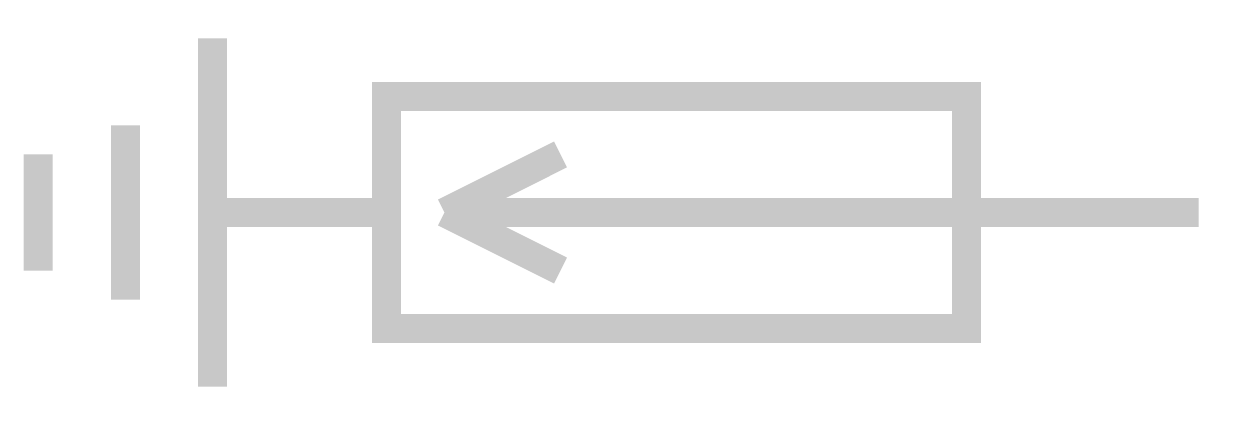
# Model space of a CAD drawing. Extents: x 2267.04 to 2268.88, y 1180.45 to 1181.03.
import ezdxf

# ---------------------------------------------------------------- set-up
doc = ezdxf.new("R2010")
doc.units = 0

msp = doc.modelspace()

# ---------------------------------------------------------------- linework, layer by layer
at = {"color": 0, "linetype": 'Continuous'}
for points in [[(2267.3336, 1181.0079, 0.0449, 0.0449, 0), (2267.3336, 1180.4686, 0.0449, 0.0449, 0)], [(2268.5021, 1180.918, 0.0449, 0.0449, 0), (2268.5021, 1180.5585, 0.0449, 0.0449, 0), (2267.6032, 1180.5585, 0.0449, 0.0449, 0), (2267.6032, 1180.918, 0.0449, 0.0449, 0), (2268.5021, 1180.918, 0.0449, 0.0449, 0), (2268.5021, 1180.5585, 0.0449, 0.0449, 0)], [(2267.1988, 1180.8731, 0.0449, 0.0449, 0), (2267.1988, 1180.6034, 0.0449, 0.0449, 0)], [(2267.0639, 1180.8281, 0.0449, 0.0449, 0), (2267.0639, 1180.6484, 0.0449, 0.0449, 0)], [(2267.6931, 1180.7382, 0.0449, 0.0449, 0), (2267.8729, 1180.8281, 0.0449, 0.0449, 0)], [(2267.6032, 1180.7382, 0.0449, 0.0449, 0), (2267.3336, 1180.7382, 0.0449, 0.0449, 0)], [(2268.8616, 1180.7382, 0.0449, 0.0449, 0), (2267.6931, 1180.7382, 0.0449, 0.0449, 0)], [(2267.6931, 1180.7382, 0.0449, 0.0449, 0), (2267.8729, 1180.6484, 0.0449, 0.0449, 0)]]:
    msp.add_lwpolyline(points, format="xyseb", dxfattribs=at)

doc.saveas('drawing.dxf')
